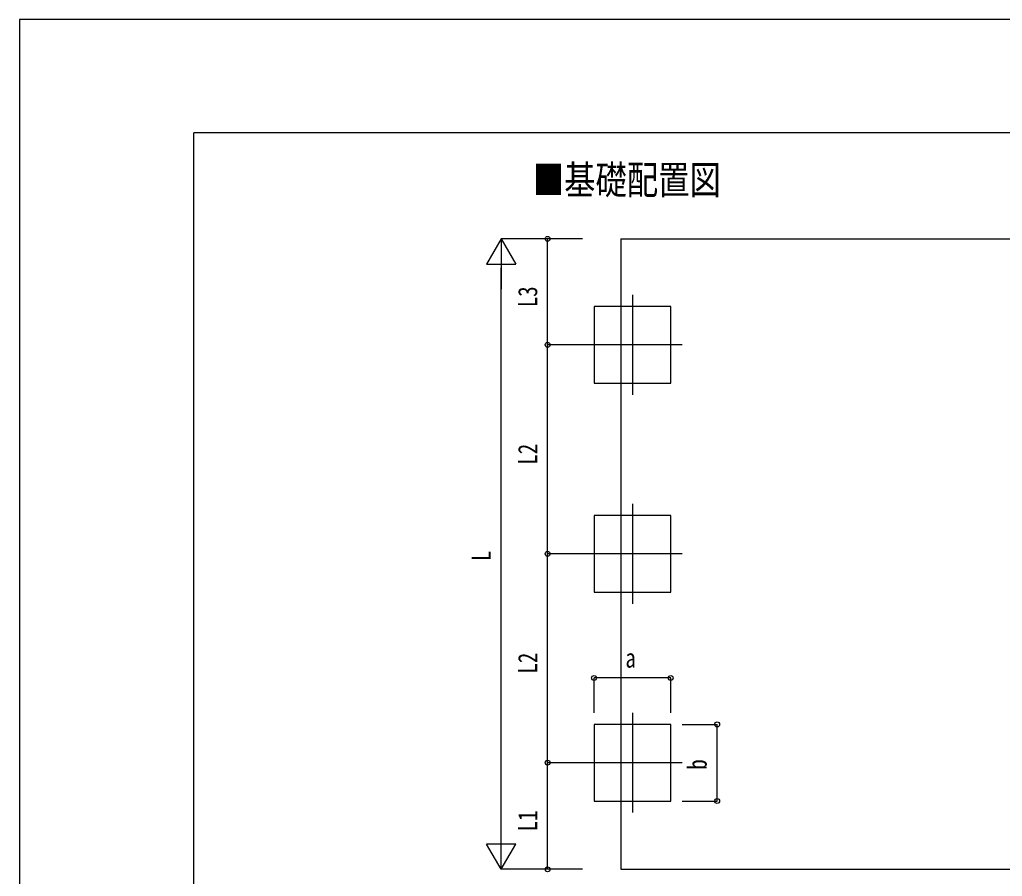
# Model space of a CAD drawing. Units: millimetres, scale not verified. Extents: x -21025 to 21025, y -14850 to 14850.
# Drawn here: x -21025 to -12561, y 7469 to 14850 of the extents above; entities that cross this region are included whole.
import ezdxf
from ezdxf.enums import TextEntityAlignment as Align

# ---------------------------------------------------------------- set-up
doc = ezdxf.new("R2010")
doc.units = ezdxf.units.MM
doc.header["$LTSCALE"] = 60
for name, color, linetype in [('0-2_USER1', 3, 'Continuous'), ('0-4_YKK_12', 2, 'Continuous'), ('0-6_YKK_A1', 4, 'Continuous'), ('0-7_YKK_D', 6, 'Continuous'), ('0-8_YKK_ZWAK', 7, 'Continuous')]:
    doc.layers.add(name, color=color, linetype=linetype)
doc.styles.add('ＭＳ ゴシック', font='')
doc.styles.get('ＭＳ ゴシック').set_extended_font_data('MS Gothic')

msp = doc.modelspace()

# ---------------------------------------------------------------- linework, layer by layer
at = {"layer": '0-4_YKK_12'}
for p, q in [((-15747.4, 12477.82), (-15747.4, 11617.82)), ((-15317.4, 12047.82), (-16177.4, 12047.82)), ((-15747.4, 10677.82), (-15747.4, 9817.82)), ((-15317.4, 10247.82), (-16177.4, 10247.82)), ((-15747.4, 8877.82), (-15747.4, 8017.82)), ((-15317.4, 8447.82), (-16177.4, 8447.82))]:
    msp.add_line(p, q, dxfattribs=at)
at = {"layer": '0-6_YKK_A1'}
for p, q in [((-15845.9, 12961), (-15845.9, 7529.22)), ((-16077.4, 8777.82), (-16077.4, 8117.82)), ((-15845.9, 7529.22), (-4975.9, 7529.22))]:
    msp.add_line(p, q, dxfattribs=at)
msp.add_lwpolyline([(-15845.9, 12961), (-4975.9, 12961), (-4975.9, 7529.22)], dxfattribs=at)
for points in [[(-15417.4, 11717.82), (-15417.4, 12377.82), (-16077.4, 12377.82), (-16077.4, 11717.82)], [(-15417.4, 9917.82), (-15417.4, 10577.82), (-16077.4, 10577.82), (-16077.4, 9917.82)], [(-15417.4, 8117.82), (-15417.4, 8777.82), (-16077.4, 8777.82), (-16077.4, 8117.82)]]:
    msp.add_lwpolyline(points, close=True, dxfattribs=at)
at = {"layer": '0-7_YKK_D'}
for p, q in [((-16877.4, 12961), (-17002.4, 12744.49)), ((-16177.4, 12961), (-16878.4, 12961)), ((-16877.4, 12961), (-16752.4, 12744.49)), ((-16877.4, 12961), (-16877.4, 12527.99)), ((-16177.4, 12961), (-16478.4, 12961)), ((-16477.4, 12047.82), (-16477.4, 12961)), ((-17002.4, 12744.49), (-16752.4, 12744.49)), ((-16877.4, 7779.22), (-16877.4, 12711)), ((-16177.4, 12047.82), (-16478.4, 12047.82)), ((-16177.4, 12047.82), (-16478.4, 12047.82)), ((-16477.4, 10247.82), (-16477.4, 12047.82)), ((-16177.4, 10247.82), (-16478.4, 10247.82)), ((-16177.4, 10247.82), (-16478.4, 10247.82)), ((-16477.4, 8447.82), (-16477.4, 10247.82)), ((-16077.4, 8877.82), (-16077.4, 9178.82)), ((-15417.4, 9177.82), (-16077.4, 9177.82)), ((-15417.4, 8877.82), (-15417.4, 9178.82)), ((-15317.4, 8777.82), (-15016.4, 8777.82)), ((-15017.4, 8117.82), (-15017.4, 8777.82)), ((-16177.4, 8447.82), (-16478.4, 8447.82)), ((-16177.4, 8447.82), (-16478.4, 8447.82)), ((-16477.4, 7529.22), (-16477.4, 8447.82)), ((-15317.4, 8117.82), (-15016.4, 8117.82)), ((-16877.4, 7529.22), (-16877.4, 7962.23)), ((-16877.4, 7529.22), (-17002.4, 7745.72)), ((-16752.4, 7745.72), (-17002.4, 7745.72)), ((-16877.4, 7529.22), (-16752.4, 7745.72)), ((-16177.4, 7529.22), (-16878.4, 7529.22)), ((-16177.4, 7529.22), (-16478.4, 7529.22))]:
    msp.add_line(p, q, dxfattribs=at)
for centre in [(-16477.4, 12961), (-16477.4, 12047.82), (-16477.4, 12047.82), (-16477.4, 10247.82), (-16477.4, 10247.82), (-16077.4, 9177.82), (-15417.4, 9177.82), (-15017.4, 8777.82), (-16477.4, 8447.82), (-16477.4, 8447.82), (-15017.4, 8117.82), (-16477.4, 7529.22)]:
    msp.add_circle(centre, 21.25, dxfattribs=at)
at = {"layer": '0-8_YKK_ZWAK'}
for p in [(19475.1, 13875), (-19524.9, -12625)]:
    msp.add_line(p, (-19524.9, 13875), dxfattribs=at)
msp.add_lwpolyline([(-21025, -14850), (21025, -14850), (21025, 14850), (-21025, 14850)], close=True, dxfattribs=at)

# ---------------------------------------------------------------- texts
at = {"layer": '0-2_USER1', "style": 'ＭＳ ゴシック', "width": 0.8}
msp.add_text('■基礎配置図', height=247.4, dxfattribs=at).set_placement((-16604.94, 13271.85), align=Align.BOTTOM_LEFT)
at = {"layer": '0-7_YKK_D', "style": 'ＭＳ ゴシック', "width": 0.8}
for s, p in [('L3', (-16517.4, 12372.41)), ('L2', (-16517.4, 11015.82)), ('L', (-16917.4, 10185.11)), ('L2', (-16517.4, 9215.82)), ('b', (-15057.4, 8387.82)), ('L1', (-16517.4, 7856.52))]:
    msp.add_text(s, height=165, rotation=90, dxfattribs=at).set_placement(p, align=Align.BOTTOM_LEFT)
msp.add_text('a', height=165, dxfattribs=at).set_placement((-15807.4, 9217.82), align=Align.BOTTOM_LEFT)

doc.saveas('drawing.dxf')
